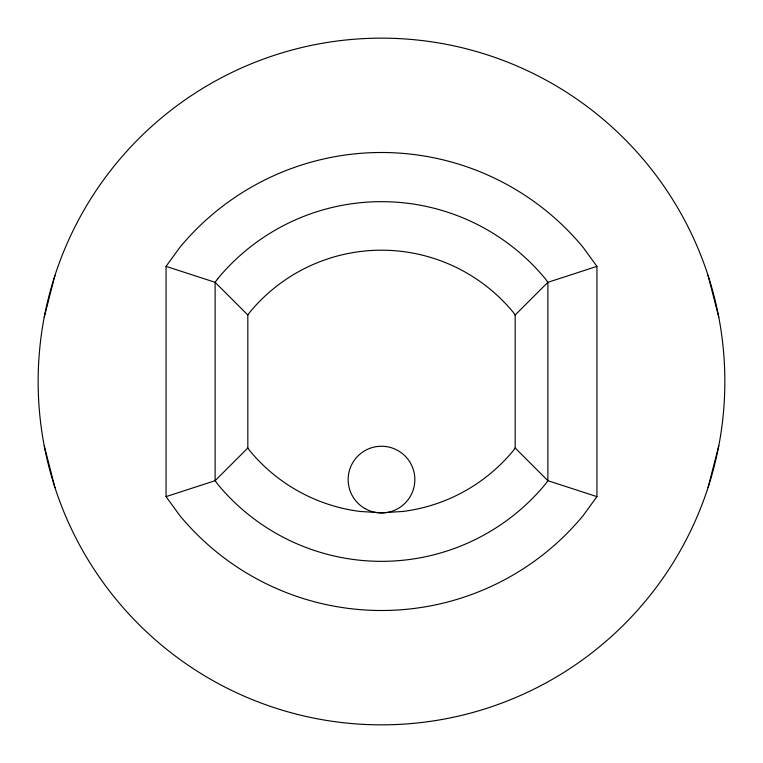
<?xml version="1.0" encoding="UTF-8"?>
<svg xmlns="http://www.w3.org/2000/svg" width="763" height="763" viewBox="0 0 763 763"><rect width="100%" height="100%" fill="white"/><g stroke="black" fill="none" stroke-linecap="round" stroke-linejoin="round"><path stroke-width="1.14" d="M44.235 317.16L54.955 275.395M708.045 487.605L718.765 445.84M166.067 266.373L179.858 247.384A261.699 261.699 0 0 1 583.142 247.384L596.933 266.373L596.933 496.627L583.142 515.616A261.699 261.699 0 0 1 179.858 515.616L166.067 496.627L166.067 266.373L215.118 282.31L247.822 315.005L247.822 447.995L249.911 450.876A170.778 170.778 0 0 0 360.098 511.448L381.5 512.803L402.902 511.448A170.778 170.778 0 0 0 513.089 450.876L515.178 447.995L515.178 315.005L513.089 312.124A170.778 170.778 0 0 0 249.911 312.124L247.822 315.005M247.822 447.995L215.118 480.69L166.067 496.627M515.178 315.005L547.882 282.31L596.933 266.373M596.933 496.627L547.882 480.69L515.178 447.995M708.045 275.395L718.765 317.16M44.235 445.84L54.955 487.605M217.732 278.714L215.118 282.31L215.118 480.69L217.732 484.286A212.553 212.553 0 0 0 545.268 484.286L547.882 480.69L547.882 282.31L545.268 278.714A212.553 212.553 0 0 0 217.732 278.714M191.494 667.482A343.35 343.35 0 0 0 724.173 403.055A343.35 343.35 0 0 0 228.833 73.954A343.35 343.35 0 0 0 191.494 667.482M364.819 508.482A33.353 33.353 0 0 0 414.853 479.603A33.353 33.353 0 0 0 364.819 450.714A33.353 33.353 0 0 0 364.819 508.482"/></g></svg>
